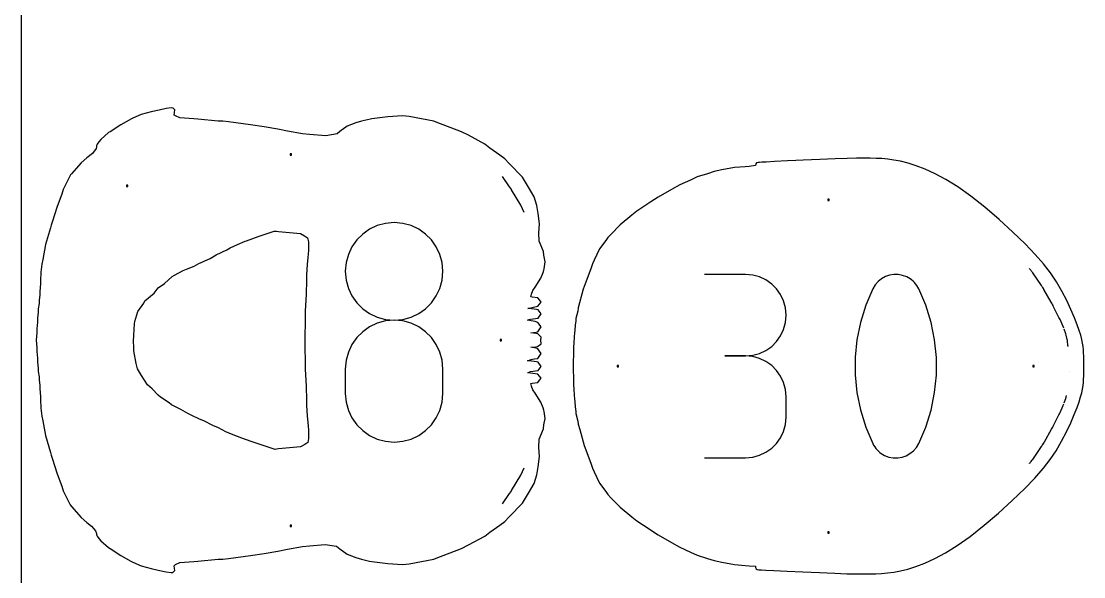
# Model space of a CAD drawing. Extents: x 0 to 90, y 0 to 90.
# Drawn here: x 0 to 46.62, y 41.22 to 65.61 of the extents above; entities that cross this region are included whole.
import ezdxf

# ---------------------------------------------------------------- set-up
doc = ezdxf.new("R2010")
doc.units = 0

msp = doc.modelspace()

# ---------------------------------------------------------------- linework, layer by layer
at = {"layer": 'annotation', "color": 1}
for p, q in [((21.429005, 58.341537), (21.121681, 58.789323)), ((21.49424, 58.244598), (21.429005, 58.341537)), ((21.506644, 58.224065), (21.49424, 58.244598)), ((21.513255, 58.205811), (21.506644, 58.224065)), ((21.924957, 57.535678), (21.513255, 58.205811)), ((22.071665, 57.21054), (21.924957, 57.535678)), ((15.280112, 56.474973), (14.981017, 56.263503)), ((15.613839, 56.633613), (15.280112, 56.474973)), ((15.976108, 56.733293), (15.613839, 56.633613)), ((16.360827, 56.767882), (15.976108, 56.733293)), ((16.745547, 56.733293), (16.360827, 56.767882)), ((16.360827, 56.767882), (16.360827, 56.767882)), ((17.107816, 56.633613), (16.745547, 56.733293)), ((17.441543, 56.474973), (17.107816, 56.633613)), ((17.740638, 56.263503), (17.441543, 56.474973)), ((14.722644, 56.005334), (14.511086, 55.706597)), ((14.981017, 56.263503), (14.722644, 56.005334)), ((17.99901, 56.005334), (17.740638, 56.263503)), ((18.210569, 55.706597), (17.99901, 56.005334)), ((14.511086, 55.706597), (14.352431, 55.373421)), ((18.369223, 55.373421), (18.210569, 55.706597)), ((14.352431, 55.373421), (14.252772, 55.011938)), ((18.468883, 55.011938), (18.369223, 55.373421)), ((14.252772, 55.011938), (14.218199, 54.628279)), ((14.218199, 54.628279), (14.218199, 54.628279)), ((14.218199, 54.628279), (14.252792, 54.242818)), ((18.468863, 54.242818), (18.503456, 54.628279)), ((18.503456, 54.628279), (18.468883, 55.011938)), ((18.503456, 54.628279), (18.503456, 54.628279)), ((44.259145, 54.725967), (44.235718, 54.755981)), ((44.273272, 54.70783), (44.259145, 54.725967)), ((44.299437, 54.674342), (44.273272, 54.70783)), ((44.317905, 54.650665), (44.299437, 54.674342)), ((44.346148, 54.614522), (44.317905, 54.650665)), ((44.363195, 54.592771), (44.346148, 54.614522)), ((44.382194, 54.56486), (44.363195, 54.592771)), ((44.762454, 54.007164), (44.382194, 54.56486)), ((14.252792, 54.242818), (14.352501, 53.879933)), ((18.369154, 53.879933), (18.468863, 54.242818)), ((31.774359, 54.493138), (29.983413, 54.493138)), ((32.096465, 54.464226), (31.774359, 54.493138)), ((32.399556, 54.380907), (32.096465, 54.464226)), ((32.67859, 54.248306), (32.399556, 54.380907)), ((32.928526, 54.071546), (32.67859, 54.248306)), ((37.597075, 54.184538), (37.467326, 54.037001)), ((37.748166, 54.305055), (37.597075, 54.184538)), ((37.916304, 54.397124), (37.748166, 54.305055)), ((38.097192, 54.459317), (37.916304, 54.397124)), ((38.286534, 54.490206), (38.097192, 54.459317)), ((38.480036, 54.488364), (38.286534, 54.490206)), ((38.6734, 54.452361), (38.480036, 54.488364)), ((38.86233, 54.380772), (38.6734, 54.452361)), ((38.934656, 54.342765), (38.86233, 54.380772)), ((38.86233, 54.380772), (38.86233, 54.380772)), ((39.004059, 54.29911), (38.934656, 54.342765)), ((39.070203, 54.250151), (39.004059, 54.29911)), ((39.132751, 54.196234), (39.070203, 54.250151)), ((39.191365, 54.137705), (39.132751, 54.196234)), ((39.245707, 54.074909), (39.191365, 54.137705)), ((14.352501, 53.879933), (14.51122, 53.545703)), ((18.210435, 53.545703), (18.369154, 53.879933)), ((33.144324, 53.855751), (32.928526, 54.071546)), ((33.320942, 53.606047), (33.144324, 53.855751)), ((37.363216, 53.86387), (37.054056, 53.136849)), ((37.467326, 54.037001), (37.363216, 53.86387)), ((37.363216, 53.86387), (37.363216, 53.86387)), ((39.295442, 54.008192), (39.245707, 54.074909)), ((39.340231, 53.937899), (39.295442, 54.008192)), ((39.379737, 53.864376), (39.340231, 53.937899)), ((39.690395, 53.135857), (39.379737, 53.864376)), ((39.379737, 53.864376), (39.379737, 53.864376)), ((44.796652, 53.954507), (44.762454, 54.007164)), ((44.820257, 53.918199), (44.796652, 53.954507)), ((44.847723, 53.875881), (44.820257, 53.918199)), ((44.862945, 53.85254), (44.847723, 53.875881)), ((44.875047, 53.831298), (44.862945, 53.85254)), ((44.876156, 53.829459), (44.875047, 53.831298)), ((45.190798, 53.278524), (44.876156, 53.829459)), ((14.51122, 53.545703), (14.722844, 53.246211)), ((14.722844, 53.246211), (14.981266, 52.987535)), ((17.740389, 52.987535), (17.998811, 53.246211)), ((17.998811, 53.246211), (18.210435, 53.545703)), ((33.453339, 53.327558), (33.320942, 53.606047)), ((33.536474, 53.025407), (33.453339, 53.327558)), ((45.218169, 53.229207), (45.190798, 53.278524)), ((45.238399, 53.192897), (45.218169, 53.229207)), ((45.252952, 53.166682), (45.238399, 53.192897)), ((45.275771, 53.125732), (45.252952, 53.166682)), ((14.981266, 52.987535), (15.280381, 52.775758)), ((15.280381, 52.775758), (15.614083, 52.61696)), ((17.107572, 52.61696), (17.441274, 52.775758)), ((17.441274, 52.775758), (17.740389, 52.987535)), ((33.565305, 52.70472), (33.536474, 53.025407)), ((33.536474, 52.382527), (33.565305, 52.70472)), ((33.565305, 52.70472), (33.565305, 52.70472)), ((37.054056, 53.136849), (36.822187, 52.388744)), ((39.923388, 52.386627), (39.690395, 53.135857)), ((45.276644, 53.123914), (45.275771, 53.125732)), ((45.300491, 53.075938), (45.276644, 53.123914)), ((45.533363, 52.607345), (45.300491, 53.075938)), ((15.613839, 52.348297), (15.280112, 52.189515)), ((15.976108, 52.448029), (15.613839, 52.348297)), ((15.614083, 52.61696), (15.976267, 52.517223)), ((16.360827, 52.482625), (15.976108, 52.448029)), ((15.976267, 52.517223), (16.360827, 52.482625)), ((16.360827, 52.482625), (16.745387, 52.517223)), ((16.745547, 52.448049), (16.360827, 52.482625)), ((16.360827, 52.482625), (16.360827, 52.482625)), ((16.360827, 52.482625), (16.360827, 52.482625)), ((16.745387, 52.517223), (17.107572, 52.61696)), ((17.107816, 52.348366), (16.745547, 52.448049)), ((17.441543, 52.189649), (17.107816, 52.348366)), ((33.453339, 52.079204), (33.536474, 52.382527)), ((36.822187, 52.388744), (36.667607, 51.62552)), ((40.078717, 51.622654), (39.923388, 52.386627)), ((45.557947, 52.557926), (45.533363, 52.607345)), ((45.561205, 52.551348), (45.557947, 52.557926)), ((45.581244, 52.511114), (45.561205, 52.551348)), ((45.716135, 52.201609), (45.581244, 52.511114)), ((14.981017, 51.977768), (14.722644, 51.719144)), ((15.280112, 52.189515), (14.981017, 51.977768)), ((17.740638, 51.977967), (17.441543, 52.189649)), ((17.99901, 51.719393), (17.740638, 51.977967)), ((33.144324, 51.549499), (33.320942, 51.799834)), ((33.320942, 51.799834), (33.453339, 52.079204)), ((45.71915, 52.194692), (45.716135, 52.201609)), ((45.720635, 52.19136), (45.71915, 52.194692)), ((45.729006, 52.172947), (45.720635, 52.19136)), ((45.748986, 52.129242), (45.729006, 52.172947)), ((45.830253, 51.890379), (45.76521, 52.088049)), ((45.832147, 51.884593), (45.830253, 51.890379)), ((45.834307, 51.878594), (45.832147, 51.884593)), ((45.85146, 51.831527), (45.834307, 51.878594)), ((45.895255, 51.636847), (45.85146, 51.831527)), ((14.511086, 51.419726), (14.352431, 51.085602)), ((14.722644, 51.719144), (14.511086, 51.419726)), ((18.210569, 51.419995), (17.99901, 51.719393)), ((18.369223, 51.085846), (18.210569, 51.419995)), ((32.67859, 51.156264), (32.928526, 51.333281)), ((32.928526, 51.333281), (33.144324, 51.549499)), ((36.667607, 51.62552), (36.590318, 50.853142)), ((40.156382, 50.849901), (40.078717, 51.622654)), ((45.896505, 51.631353), (45.895255, 51.636847)), ((45.898611, 51.621701), (45.896505, 51.631353)), ((45.901047, 51.610519), (45.898611, 51.621701)), ((45.90356, 51.59913), (45.901047, 51.610519)), ((45.905521, 51.590195), (45.90356, 51.59913)), ((45.929834, 51.364478), (45.905521, 51.590195)), ((45.930487, 51.35824), (45.929834, 51.364478)), ((45.931396, 51.345726), (45.930487, 51.35824)), ((45.932428, 51.331995), (45.931396, 51.345726)), ((14.352431, 51.085602), (14.252772, 50.722857)), ((18.468883, 50.723016), (18.369223, 51.085846)), ((31.774359, 50.911245), (30.877621, 50.911245)), ((30.877621, 50.911245), (31.774359, 50.911245)), ((31.774359, 50.911245), (32.096465, 50.940164)), ((32.096465, 50.882333), (31.774359, 50.911245)), ((31.774359, 50.911245), (31.774359, 50.911245)), ((32.096465, 50.940164), (32.399556, 51.023531)), ((32.399556, 50.799014), (32.096465, 50.882333)), ((32.399556, 51.023531), (32.67859, 51.156264)), ((36.590318, 50.853142), (36.590318, 50.077575)), ((40.156382, 50.074334), (40.156382, 50.849901)), ((14.252772, 50.722857), (14.218199, 50.337577)), ((18.503456, 50.337577), (18.468883, 50.723016)), ((32.67859, 50.666413), (32.399556, 50.799014)), ((32.928526, 50.489653), (32.67859, 50.666413)), ((33.144324, 50.273858), (32.928526, 50.489653)), ((14.218199, 50.337577), (14.218199, 49.270195)), ((18.503456, 49.270195), (18.503456, 50.337577)), ((18.503456, 50.337577), (18.503456, 50.337577)), ((33.320942, 50.024154), (33.144324, 50.273858)), ((33.453339, 49.745665), (33.320942, 50.024154)), ((36.590318, 50.077575), (36.667607, 49.304784)), ((40.078717, 49.301918), (40.156382, 50.074334)), ((33.536474, 49.443514), (33.453339, 49.745665)), ((33.565305, 49.122827), (33.536474, 49.443514)), ((14.218199, 49.270195), (14.218199, 49.270195)), ((14.218199, 49.270195), (14.252792, 48.884942)), ((18.468863, 48.884942), (18.503456, 49.270195)), ((33.565305, 48.22609), (33.565305, 49.122827)), ((33.565305, 49.122827), (33.565305, 49.122827)), ((36.667607, 49.304784), (36.822187, 48.540736)), ((39.923388, 48.538619), (40.078717, 49.301918)), ((45.764958, 48.851223), (45.83, 49.048853)), ((45.83, 49.048853), (45.831399, 49.052983)), ((45.831399, 49.052983), (45.83225, 49.055627)), ((45.83225, 49.055627), (45.835569, 49.064773)), ((45.835569, 49.064773), (45.851532, 49.108553)), ((45.851532, 49.108553), (45.867252, 49.1785)), ((14.252792, 48.884942), (14.352501, 48.522613)), ((14.352501, 48.522613), (14.51122, 48.189189)), ((18.210435, 48.189189), (18.369154, 48.522613)), ((18.369154, 48.522613), (18.468863, 48.884942)), ((36.822187, 48.540736), (37.054056, 47.791394)), ((39.690395, 47.790401), (39.923388, 48.538619)), ((45.581301, 48.428925), (45.71657, 48.739394)), ((45.71657, 48.739394), (45.720549, 48.748496)), ((45.720549, 48.748496), (45.723492, 48.754891)), ((45.723492, 48.754891), (45.733902, 48.777662)), ((45.733902, 48.777662), (45.748836, 48.81029)), ((14.51122, 48.189189), (14.722844, 47.89065)), ((17.998811, 47.89065), (18.210435, 48.189189)), ((33.536474, 47.905269), (33.565305, 48.22609)), ((45.295031, 47.852928), (45.528669, 48.323103)), ((45.528669, 48.323103), (45.552852, 48.371748)), ((45.552852, 48.371748), (45.568724, 48.403639)), ((45.568724, 48.403639), (45.581301, 48.428925)), ((14.722844, 47.89065), (14.981266, 47.632979)), ((14.981266, 47.632979), (15.280381, 47.422157)), ((17.441274, 47.422157), (17.740389, 47.632979)), ((17.740389, 47.632979), (17.998811, 47.89065)), ((33.320942, 47.324538), (33.453339, 47.603048)), ((33.453339, 47.603048), (33.536474, 47.905269)), ((37.054056, 47.791394), (37.363216, 47.062725)), ((39.379737, 47.06323), (39.690395, 47.790401)), ((44.894759, 47.144098), (45.210875, 47.69755)), ((45.210875, 47.69755), (45.239618, 47.74928)), ((45.239618, 47.74928), (45.261857, 47.789239)), ((45.261857, 47.789239), (45.27593, 47.814512)), ((45.27593, 47.814512), (45.286205, 47.83521)), ((45.286205, 47.83521), (45.295031, 47.852928)), ((15.280381, 47.422157), (15.614083, 47.264164)), ((15.614083, 47.264164), (15.976267, 47.164982)), ((15.976267, 47.164982), (16.360827, 47.130593)), ((16.360827, 47.130593), (16.745387, 47.164982)), ((16.360827, 47.130593), (16.360827, 47.130593)), ((16.745387, 47.164982), (17.107572, 47.264164)), ((17.107572, 47.264164), (17.441274, 47.422157)), ((33.144324, 47.07485), (33.320942, 47.324538)), ((44.848704, 47.065517), (44.862962, 47.087376)), ((44.862962, 47.087376), (44.874236, 47.107165)), ((44.874236, 47.107165), (44.876123, 47.110484)), ((44.876123, 47.110484), (44.894759, 47.144098)), ((32.399556, 46.549844), (32.67859, 46.682392)), ((32.67859, 46.682392), (32.928526, 46.859098)), ((32.928526, 46.859098), (33.144324, 47.07485)), ((37.363216, 47.062725), (37.363216, 47.062725)), ((37.363216, 47.062725), (37.402579, 46.989348)), ((37.402579, 46.989348), (37.447037, 46.919405)), ((37.447037, 46.919405), (37.496403, 46.853109)), ((37.496403, 46.853109), (37.550489, 46.790672)), ((37.550489, 46.790672), (37.609109, 46.732306)), ((37.609109, 46.732306), (37.672075, 46.678224)), ((37.672075, 46.678224), (37.739199, 46.628637)), ((37.739199, 46.628637), (37.810295, 46.583759)), ((38.826882, 46.531836), (38.994843, 46.623862)), ((38.994843, 46.623862), (39.14587, 46.74405)), ((39.14587, 46.74405), (39.275617, 46.890979)), ((39.275617, 46.890979), (39.379737, 47.06323)), ((39.379737, 47.06323), (39.379737, 47.06323)), ((44.381253, 46.373703), (44.762477, 46.932829)), ((44.762477, 46.932829), (44.778495, 46.957487)), ((44.778495, 46.957487), (44.800245, 46.990909)), ((44.800245, 46.990909), (44.82057, 47.02218)), ((44.82057, 47.02218), (44.848704, 47.065517)), ((29.983413, 46.437672), (31.774359, 46.437672)), ((31.774359, 46.437672), (32.096465, 46.466567)), ((31.774359, 46.437672), (31.774359, 46.437672)), ((32.096465, 46.466567), (32.399556, 46.549844)), ((37.810295, 46.583759), (37.885175, 46.5438)), ((37.885175, 46.5438), (37.885175, 46.5438)), ((37.885175, 46.5438), (38.072617, 46.473729)), ((38.072617, 46.473729), (38.264855, 46.438917)), ((38.264855, 46.438917), (38.457542, 46.437944)), ((38.457542, 46.437944), (38.646333, 46.46939)), ((38.646333, 46.46939), (38.826882, 46.531836)), ((44.235658, 46.183869), (44.247397, 46.198927)), ((44.247397, 46.198927), (44.265846, 46.222563)), ((44.265846, 46.222563), (44.290844, 46.254574)), ((44.290844, 46.254574), (44.315097, 46.285612)), ((44.315097, 46.285612), (44.342153, 46.32027)), ((44.342153, 46.32027), (44.361236, 46.344691)), ((44.361236, 46.344691), (44.363308, 46.347287)), ((44.363308, 46.347287), (44.381253, 46.373703)), ((21.924991, 45.677054), (22.071687, 46.002207)), ((21.51332, 45.006954), (21.924991, 45.677054)), ((21.121749, 44.423417), (21.428985, 44.871081)), ((21.428985, 44.871081), (21.494291, 44.96809)), ((21.494291, 44.96809), (21.506716, 44.988688)), ((21.506716, 44.988688), (21.51332, 45.006954))]:
    msp.add_line(p, q, dxfattribs=at)
at = {"layer": 'boundary', "color": 5}
for p, q in [((5.703409, 61.628811), (5.266942, 61.508853)), ((6.048404, 61.708983), (5.703409, 61.628811)), ((6.353783, 61.77701), (6.048404, 61.708983)), ((6.57678, 61.80011), (6.353783, 61.77701)), ((6.659239, 61.790784), (6.57678, 61.80011)), ((6.731792, 61.721146), (6.659239, 61.790784)), ((6.703005, 61.478225), (6.71774, 61.599877)), ((6.71774, 61.599877), (6.731792, 61.721146)), ((4.839106, 61.326674), (4.364662, 61.064742)), ((4.892654, 61.351538), (4.839106, 61.326674)), ((5.266942, 61.508853), (4.892654, 61.351538)), ((6.774114, 61.44993), (6.703005, 61.478225)), ((6.957663, 61.374604), (6.774114, 61.44993)), ((7.576967, 61.317648), (6.957663, 61.374604)), ((7.743897, 61.30671), (7.576967, 61.317648)), ((8.645001, 61.228486), (7.743897, 61.30671)), ((8.839392, 61.217366), (8.645001, 61.228486)), ((9.092011, 61.190559), (8.839392, 61.217366)), ((10.064485, 61.059817), (9.092011, 61.190559)), ((14.679636, 61.152095), (14.305362, 60.99645)), ((14.924243, 61.216946), (14.679636, 61.152095)), ((15.321994, 61.315722), (14.924243, 61.216946)), ((15.383861, 61.328735), (15.321994, 61.315722)), ((16.092018, 61.413143), (15.383861, 61.328735)), ((16.73232, 61.450252), (16.092018, 61.413143)), ((17.023549, 61.422516), (16.73232, 61.450252)), ((18.109809, 61.214845), (17.023549, 61.422516)), ((18.211832, 61.179746), (18.109809, 61.214845)), ((19.320891, 60.75519), (18.211832, 61.179746)), ((3.834013, 60.716797), (3.487475, 60.4128)), ((3.895036, 60.758877), (3.834013, 60.716797)), ((4.364662, 61.064742), (3.895036, 60.758877)), ((10.662512, 60.971444), (10.064485, 61.059817)), ((11.255964, 60.869822), (10.662512, 60.971444)), ((11.688932, 60.787549), (11.255964, 60.869822)), ((12.339465, 60.671455), (11.688932, 60.787549)), ((12.643512, 60.635377), (12.339465, 60.671455)), ((13.367836, 60.580426), (12.643512, 60.635377)), ((13.858054, 60.670329), (13.367836, 60.580426)), ((13.982812, 60.764374), (13.858054, 60.670329)), ((14.043367, 60.810848), (13.982812, 60.764374)), ((14.246759, 60.956669), (14.043367, 60.810848)), ((14.305362, 60.99645), (14.246759, 60.956669)), ((19.62158, 60.59965), (19.320891, 60.75519)), ((3.299719, 60.152727), (3.294666, 60.093513)), ((3.332977, 60.212418), (3.299719, 60.152727)), ((3.411462, 60.312044), (3.332977, 60.212418)), ((3.487475, 60.4128), (3.411462, 60.312044)), ((20.337817, 60.205758), (19.62158, 60.59965)), ((20.560632, 60.042599), (20.337817, 60.205758)), ((3.124339, 59.807791), (2.877087, 59.614184)), ((3.288067, 60.015655), (3.124339, 59.807791)), ((3.294666, 60.093513), (3.288067, 60.015655)), ((21.002507, 59.722749), (20.560632, 60.042599)), ((21.213524, 59.563295), (21.002507, 59.722749)), ((2.633688, 59.398256), (2.198198, 58.910433)), ((2.877087, 59.614184), (2.633688, 59.398256)), ((21.402193, 59.361146), (21.213524, 59.563295)), ((21.991582, 58.756441), (21.402193, 59.361146)), ((31.757239, 59.220816), (31.292632, 59.180884)), ((31.935839, 59.235939), (31.757239, 59.220816)), ((32.22161, 59.27346), (31.935839, 59.235939)), ((32.230758, 59.353739), (32.22161, 59.27346)), ((32.266454, 59.39629), (32.230758, 59.353739)), ((32.334561, 59.409668), (32.266454, 59.39629)), ((32.399475, 59.412776), (32.334561, 59.409668)), ((32.489352, 59.417191), (32.399475, 59.412776)), ((32.685382, 59.42688), (32.489352, 59.417191)), ((33.048838, 59.444868), (32.685382, 59.42688)), ((33.617531, 59.473092), (33.048838, 59.444868)), ((33.980816, 59.487615), (33.617531, 59.473092)), ((34.314113, 59.506824), (33.980816, 59.487615)), ((35.04651, 59.540671), (34.314113, 59.506824)), ((35.720466, 59.56912), (35.04651, 59.540671)), ((36.244391, 59.586784), (35.720466, 59.56912)), ((36.653664, 59.595584), (36.244391, 59.586784)), ((36.976129, 59.59746), (36.653664, 59.595584)), ((37.250702, 59.59432), (36.976129, 59.59746)), ((37.50974, 59.588083), (37.250702, 59.59432)), ((37.76265, 59.575099), (37.50974, 59.588083)), ((38.019792, 59.551712), (37.76265, 59.575099)), ((38.291285, 59.514253), (38.019792, 59.551712)), ((38.587255, 59.45907), (38.291285, 59.514253)), ((38.911667, 59.378851), (38.587255, 59.45907)), ((39.268484, 59.266288), (38.911667, 59.378851)), ((39.661676, 59.114076), (39.268484, 59.266288)), ((2.156224, 58.866518), (1.84086, 58.227714)), ((2.198198, 58.910433), (2.156224, 58.866518)), ((22.253979, 58.320029), (21.991582, 58.756441)), ((29.66184, 58.776444), (29.35986, 58.636982)), ((30.116319, 58.916192), (29.66184, 58.776444)), ((30.405298, 59.009206), (30.116319, 58.916192)), ((30.740482, 59.078481), (30.405298, 59.009206)), ((31.292632, 59.180884), (30.740482, 59.078481)), ((40.095205, 58.914907), (39.661676, 59.114076)), ((40.571259, 58.65851), (40.095205, 58.914907)), ((22.502687, 57.894123), (22.253979, 58.320029)), ((28.898589, 58.421736), (28.535971, 58.219776)), ((29.35986, 58.636982), (28.898589, 58.421736)), ((41.092025, 58.334622), (40.571259, 58.65851)), ((41.659693, 57.932975), (41.092025, 58.334622)), ((1.777635, 58.023205), (1.572527, 57.478405)), ((1.84086, 58.227714), (1.777635, 58.023205)), ((22.630237, 57.514742), (22.502687, 57.894123)), ((27.952345, 57.883748), (27.628007, 57.674906)), ((28.535971, 58.219776), (27.952345, 57.883748)), ((42.276446, 57.443301), (41.659693, 57.932975)), ((1.572527, 57.478405), (1.35136, 56.783314)), ((22.68625, 57.168666), (22.630237, 57.514742)), ((27.628007, 57.674906), (27.015552, 57.264563)), ((42.905244, 56.903999), (42.276446, 57.443301)), ((22.736578, 56.711881), (22.68625, 57.168666)), ((26.796719, 57.091805), (26.280071, 56.668147)), ((27.015552, 57.264563), (26.796719, 57.091805)), ((43.509045, 56.353457), (42.905244, 56.903999)), ((1.276573, 56.540195), (1.064211, 55.799589)), ((1.309198, 56.652786), (1.276573, 56.540195)), ((1.35136, 56.783314), (1.309198, 56.652786)), ((22.708478, 56.319386), (22.736578, 56.711881)), ((26.280071, 56.668147), (25.87205, 56.25177)), ((22.730626, 55.958658), (22.708478, 56.319386)), ((22.910952, 55.496019), (22.730626, 55.958658)), ((25.644646, 55.978383), (25.369545, 55.610682)), ((25.735315, 56.111225), (25.644646, 55.978383)), ((25.87205, 56.25177), (25.735315, 56.111225)), ((44.050804, 55.83007), (43.509045, 56.353457)), ((1.064211, 55.799589), (0.94424, 55.145715)), ((22.930055, 55.330744), (22.910952, 55.496019)), ((25.369545, 55.610682), (25.140382, 55.119563)), ((44.493491, 55.372238), (44.050804, 55.83007)), ((0.94424, 55.145715), (0.897489, 54.947783)), ((22.991667, 55.044709), (22.930055, 55.330744)), ((22.94117, 54.734094), (22.991667, 55.044709)), ((25.140382, 55.119563), (25.069263, 54.96019)), ((44.856392, 54.958139), (44.493491, 55.372238)), ((0.862674, 54.597256), (0.844255, 54.209981)), ((0.897489, 54.947783), (0.862674, 54.597256)), ((22.805107, 54.329265), (22.90023, 54.582959)), ((22.90023, 54.582959), (22.932444, 54.68074)), ((22.932444, 54.68074), (22.94117, 54.734094)), ((24.994231, 54.736784), (24.693399, 53.961318)), ((25.069263, 54.96019), (24.994231, 54.736784)), ((45.158827, 54.565972), (44.856392, 54.958139)), ((45.420085, 54.173916), (45.158827, 54.565972)), ((0.841554, 54.094985), (0.812664, 53.722028)), ((0.844255, 54.209981), (0.841554, 54.094985)), ((22.5537, 53.939818), (22.805107, 54.329265)), ((45.659482, 53.760173), (45.420085, 54.173916)), ((0.812664, 53.722028), (0.81122, 53.592499)), ((22.358171, 53.503763), (22.391447, 53.621043)), ((22.391447, 53.621043), (22.448316, 53.793525)), ((22.448316, 53.793525), (22.5537, 53.939818)), ((24.658976, 53.838879), (24.443568, 53.021991)), ((24.693399, 53.961318), (24.658976, 53.838879)), ((45.873682, 53.344637), (45.659482, 53.760173)), ((0.779527, 53.219579), (0.74706, 52.97764)), ((0.780229, 53.349845), (0.779527, 53.219579)), ((0.81122, 53.592499), (0.780229, 53.349845)), ((22.423294, 53.494432), (22.358171, 53.503763)), ((22.670619, 53.459387), (22.423294, 53.494432)), ((22.743325, 53.370078), (22.670619, 53.459387)), ((22.670691, 53.095977), (22.743363, 53.185338)), ((22.817838, 53.277737), (22.743325, 53.370078)), ((22.743363, 53.185338), (22.817838, 53.277737)), ((46.059377, 52.947217), (45.873682, 53.344637)), ((0.748649, 52.83416), (0.712834, 52.574392)), ((0.74706, 52.97764), (0.748649, 52.83416)), ((22.2276, 52.999522), (22.670691, 53.095977)), ((22.280802, 52.998642), (22.2276, 52.999522)), ((22.603731, 52.950507), (22.280802, 52.998642)), ((22.674712, 52.938127), (22.603731, 52.950507)), ((22.806215, 52.756473), (22.674712, 52.938127)), ((22.674824, 52.574719), (22.806215, 52.756473)), ((24.41489, 52.884781), (24.336726, 52.560931)), ((24.443568, 53.021991), (24.41489, 52.884781)), ((46.213238, 52.587813), (46.059377, 52.947217)), ((0.71947, 52.403039), (0.677176, 52.109061)), ((0.712834, 52.574392), (0.71947, 52.403039)), ((22.214124, 52.478215), (22.280515, 52.51413)), ((22.460412, 52.438107), (22.214124, 52.478215)), ((22.280515, 52.51413), (22.35152, 52.526527)), ((22.35152, 52.526527), (22.674824, 52.574719)), ((22.546017, 52.423825), (22.460412, 52.438107)), ((22.672325, 52.387754), (22.546017, 52.423825)), ((22.808088, 52.189576), (22.672325, 52.387754)), ((24.308675, 52.267998), (24.288392, 52.044748)), ((24.327993, 52.461883), (24.308675, 52.267998)), ((24.336726, 52.560931), (24.327993, 52.461883)), ((46.331945, 52.286328), (46.213238, 52.587813)), ((46.421169, 52.033512), (46.331945, 52.286328)), ((0.683489, 51.930821), (0.65875, 51.606369)), ((0.677176, 52.109061), (0.683489, 51.930821)), ((22.357958, 51.920872), (22.58673, 51.960807)), ((22.574644, 51.898296), (22.357958, 51.920872)), ((22.671776, 51.879112), (22.574644, 51.898296)), ((22.58673, 51.960807), (22.660019, 51.97361)), ((22.660019, 51.97361), (22.808088, 52.189576)), ((22.806131, 51.731243), (22.671776, 51.879112)), ((24.268401, 51.765257), (24.247137, 51.475625)), ((24.278276, 51.915819), (24.268401, 51.765257)), ((24.288392, 52.044748), (24.278276, 51.915819)), ((46.486584, 51.820116), (46.421169, 52.033512)), ((46.533847, 51.636887), (46.486584, 51.820116)), ((0.65875, 51.606369), (0.68349, 51.28192)), ((22.357961, 51.291797), (22.574624, 51.314391)), ((22.586568, 51.251913), (22.357961, 51.291797)), ((22.574624, 51.314391), (22.658274, 51.323092)), ((22.658274, 51.323092), (22.806214, 51.444571)), ((22.802436, 51.606438), (22.806131, 51.731243)), ((22.806214, 51.444571), (22.802436, 51.606438)), ((24.238676, 51.307652), (24.227222, 50.98513)), ((24.247137, 51.475625), (24.238676, 51.307652)), ((46.569483, 51.469383), (46.533847, 51.636887)), ((46.593358, 51.322049), (46.569483, 51.469383)), ((46.608578, 51.182794), (46.593358, 51.322049)), ((0.68349, 51.28192), (0.677187, 51.103686)), ((0.677187, 51.103686), (0.719475, 50.809683)), ((22.672324, 51.221407), (22.586568, 51.251913)), ((22.660032, 50.807273), (22.808088, 51.023229)), ((22.808088, 51.023229), (22.672324, 51.221407)), ((24.227222, 50.98513), (24.223864, 50.633564)), ((46.617025, 51.045353), (46.608578, 51.182794)), ((46.620571, 50.903809), (46.617025, 51.045353)), ((46.620943, 50.759165), (46.620571, 50.903809)), ((0.719475, 50.809683), (0.71284, 50.638353)), ((0.71284, 50.638353), (0.748652, 50.37855)), ((0.748652, 50.37855), (0.747063, 50.235123)), ((22.213609, 50.699566), (22.377156, 50.761596)), ((22.280425, 50.69854), (22.213609, 50.699566)), ((22.603729, 50.650393), (22.280425, 50.69854)), ((22.377156, 50.761596), (22.429923, 50.769472)), ((22.429923, 50.769472), (22.515225, 50.783545)), ((22.515225, 50.783545), (22.660032, 50.807273)), ((22.674712, 50.638013), (22.603729, 50.650393)), ((22.806215, 50.456359), (22.674712, 50.638013)), ((22.674824, 50.274605), (22.806215, 50.456359)), ((24.223864, 50.633564), (24.220277, 50.469992)), ((24.220277, 50.469992), (24.223869, 50.306369)), ((46.618958, 50.470085), (46.619857, 50.61245)), ((46.619907, 50.322413), (46.618958, 50.470085)), ((46.619857, 50.61245), (46.620943, 50.759165)), ((0.747063, 50.235123), (0.779533, 49.993149)), ((0.779533, 49.993149), (0.780233, 49.862921)), ((22.231998, 50.177731), (22.351482, 50.22641)), ((22.670605, 50.116737), (22.231998, 50.177731)), ((22.351482, 50.22641), (22.674824, 50.274605)), ((22.74332, 50.027421), (22.670605, 50.116737)), ((22.817838, 49.935078), (22.74332, 50.027421)), ((22.743357, 49.842676), (22.817838, 49.935078)), ((24.223869, 50.306369), (24.227227, 49.954846)), ((24.227227, 49.954846), (24.238672, 49.63244)), ((46.608327, 49.752577), (46.616945, 49.889803)), ((46.616945, 49.889803), (46.62061, 50.031212)), ((46.621025, 50.175765), (46.619907, 50.322413)), ((46.62061, 50.031212), (46.621025, 50.175765)), ((0.780233, 49.862921), (0.811228, 49.62023)), ((0.811228, 49.62023), (0.812669, 49.490724)), ((0.812669, 49.490724), (0.841561, 49.117671)), ((22.358163, 49.708905), (22.423315, 49.718246)), ((22.391389, 49.591782), (22.358163, 49.708905)), ((22.448291, 49.419187), (22.391389, 49.591782)), ((22.423315, 49.718246), (22.670682, 49.753312)), ((22.553756, 49.272781), (22.448291, 49.419187)), ((22.670682, 49.753312), (22.743357, 49.842676)), ((24.238672, 49.63244), (24.247129, 49.464384)), ((24.247129, 49.464384), (24.268393, 49.174739)), ((46.532201, 49.296529), (46.56744, 49.459691)), ((46.56744, 49.459691), (46.592865, 49.613256)), ((46.592865, 49.613256), (46.608327, 49.752577)), ((0.841561, 49.117671), (0.844262, 49.002743)), ((0.844262, 49.002743), (0.862673, 48.6157)), ((22.805075, 48.883469), (22.553756, 49.272781)), ((24.268393, 49.174739), (24.27826, 49.024191)), ((24.27826, 49.024191), (24.28839, 48.895236)), ((46.417988, 48.897259), (46.484277, 49.112143)), ((46.484277, 49.112143), (46.532201, 49.296529)), ((0.862673, 48.6157), (0.897512, 48.264929)), ((22.900177, 48.62987), (22.805075, 48.883469)), ((22.93242, 48.532015), (22.900177, 48.62987)), ((22.941155, 48.478628), (22.93242, 48.532015)), ((24.28839, 48.895236), (24.308674, 48.672023)), ((24.308674, 48.672023), (24.327977, 48.478189)), ((46.207658, 48.33907), (46.327669, 48.642647)), ((46.327669, 48.642647), (46.417988, 48.897259)), ((0.897512, 48.264929), (0.944298, 48.066803)), ((0.944298, 48.066803), (1.064207, 47.413111)), ((22.930065, 47.881992), (22.991669, 48.168054)), ((22.991669, 48.168054), (22.941155, 48.478628)), ((24.327977, 48.478189), (24.336713, 48.379096)), ((24.336713, 48.379096), (24.414856, 48.055299)), ((24.414856, 48.055299), (24.443555, 47.91798)), ((46.052608, 47.978255), (46.207658, 48.33907)), ((22.730626, 47.254026), (22.910967, 47.716703)), ((22.910967, 47.716703), (22.930065, 47.881992)), ((24.443555, 47.91798), (24.510194, 47.681581)), ((24.510194, 47.681581), (24.693387, 46.978605)), ((45.650737, 47.164725), (45.865863, 47.580182)), ((45.865863, 47.580182), (46.052608, 47.978255)), ((1.064207, 47.413111), (1.276663, 46.672133)), ((22.708484, 46.893323), (22.730626, 47.254026)), ((45.410565, 46.751816), (45.650737, 47.164725)), ((1.276663, 46.672133), (1.309183, 46.5599)), ((22.736596, 46.500805), (22.708484, 46.893323)), ((24.693387, 46.978605), (24.994267, 46.203)), ((45.147798, 46.359741), (45.410565, 46.751816)), ((1.309183, 46.5599), (1.351202, 46.429805)), ((1.351202, 46.429805), (1.572513, 45.734298)), ((22.686268, 46.044058), (22.736596, 46.500805)), ((24.994267, 46.203), (25.069249, 45.97974)), ((44.856426, 45.981815), (45.147798, 46.359741)), ((1.572513, 45.734298), (1.777562, 45.189706)), ((22.502711, 45.31859), (22.630251, 45.697947)), ((22.630251, 45.697947), (22.686268, 46.044058)), ((25.069249, 45.97974), (25.140323, 45.820464)), ((25.140323, 45.820464), (25.369521, 45.329261)), ((44.477379, 45.551081), (44.843174, 45.966776)), ((44.843174, 45.966776), (44.856426, 45.981815)), ((22.254076, 44.892822), (22.502711, 45.31859)), ((25.369521, 45.329261), (25.644578, 44.961613)), ((44.031108, 45.090848), (44.477379, 45.551081)), ((1.777562, 45.189706), (1.840842, 44.985017)), ((1.840842, 44.985017), (2.139344, 44.373883)), ((21.991576, 44.456224), (22.254076, 44.892822)), ((25.644578, 44.961613), (25.735283, 44.828725)), ((25.735283, 44.828725), (25.872136, 44.688058)), ((43.4871, 44.566466), (44.031108, 45.090848)), ((2.139344, 44.373883), (2.198548, 44.301893)), ((2.198548, 44.301893), (2.633638, 43.814461)), ((21.401912, 43.851236), (21.991576, 44.456224)), ((25.872136, 44.688058), (26.280047, 44.27179)), ((42.882355, 44.016288), (43.4871, 44.566466)), ((21.213488, 43.649346), (21.401912, 43.851236)), ((26.280047, 44.27179), (26.79653, 43.848257)), ((26.79653, 43.848257), (27.015529, 43.675365)), ((42.254044, 43.478826), (42.882355, 44.016288)), ((2.633638, 43.814461), (2.87671, 43.598797)), ((2.87671, 43.598797), (3.086657, 43.437555)), ((3.086657, 43.437555), (3.265006, 43.237811)), ((20.56068, 43.170092), (21.002686, 43.49005)), ((21.002686, 43.49005), (21.213488, 43.649346)), ((27.015529, 43.675365), (27.310324, 43.485362)), ((27.310324, 43.485362), (27.952322, 43.056182)), ((41.63908, 42.992356), (42.254044, 43.478826)), ((3.265006, 43.237811), (3.294601, 43.119502)), ((3.294601, 43.119502), (3.29962, 43.060149)), ((3.29962, 43.060149), (3.332876, 43.00044)), ((3.332876, 43.00044), (3.411374, 42.900743)), ((3.411374, 42.900743), (3.487425, 42.799921)), ((19.621625, 42.613031), (20.337867, 43.006929)), ((20.337867, 43.006929), (20.56068, 43.170092)), ((27.952322, 43.056182), (28.535756, 42.720261)), ((41.073126, 42.593538), (41.63908, 42.992356)), ((3.487425, 42.799921), (3.833975, 42.49589)), ((3.833975, 42.49589), (3.894948, 42.453842)), ((3.894948, 42.453842), (4.364629, 42.147938)), ((11.688664, 42.425059), (12.339511, 42.541213)), ((12.339511, 42.541213), (12.643264, 42.577255)), ((12.643264, 42.577255), (13.331725, 42.636588)), ((13.331725, 42.636588), (13.836341, 42.56564)), ((13.836341, 42.56564), (13.982681, 42.448384)), ((13.982681, 42.448384), (14.043171, 42.401968)), ((18.211898, 42.032941), (19.320931, 42.457489)), ((19.320931, 42.457489), (19.621625, 42.613031)), ((28.535756, 42.720261), (28.898552, 42.518198)), ((28.898552, 42.518198), (29.35967, 42.303019)), ((40.553994, 42.272106), (41.073126, 42.593538)), ((4.364629, 42.147938), (4.80799, 41.903949)), ((7.743899, 41.905952), (8.644806, 41.984169)), ((8.644806, 41.984169), (8.839378, 41.9953)), ((8.839378, 41.9953), (9.09224, 42.022134)), ((9.09224, 42.022134), (10.0645, 42.152854)), ((10.0645, 42.152854), (10.662887, 42.241278)), ((10.662887, 42.241278), (11.255981, 42.342837)), ((11.255981, 42.342837), (11.688664, 42.425059)), ((14.043171, 42.401968), (14.246468, 42.256194)), ((14.246468, 42.256194), (14.305303, 42.216249)), ((14.305303, 42.216249), (14.679497, 42.060616)), ((14.679497, 42.060616), (14.924136, 41.995748)), ((14.924136, 41.995748), (15.274097, 41.906728)), ((17.023453, 41.790132), (18.109838, 41.997828)), ((18.109838, 41.997828), (18.211898, 42.032941)), ((29.35967, 42.303019), (29.661794, 42.163488)), ((29.661794, 42.163488), (30.11611, 42.023786)), ((30.11611, 42.023786), (30.405256, 41.930718)), ((39.647444, 41.820327), (40.079496, 42.017791)), ((40.079496, 42.017791), (40.553994, 42.272106)), ((4.80799, 41.903949), (4.892585, 41.861156)), ((4.892585, 41.861156), (5.266899, 41.703829)), ((5.266899, 41.703829), (5.703301, 41.583872)), ((5.703301, 41.583872), (6.008728, 41.512638)), ((6.008728, 41.512638), (6.353766, 41.435652)), ((6.711537, 41.704389), (6.774207, 41.762894)), ((6.725208, 41.584385), (6.711537, 41.704389)), ((6.731897, 41.491756), (6.725208, 41.584385)), ((6.774207, 41.762894), (6.957711, 41.83807)), ((6.957711, 41.83807), (7.576869, 41.895008)), ((7.576869, 41.895008), (7.743899, 41.905952)), ((15.274097, 41.906728), (15.383853, 41.88393)), ((15.383853, 41.88393), (16.091917, 41.799531)), ((16.091917, 41.799531), (16.732408, 41.762411)), ((16.732408, 41.762411), (17.023453, 41.790132)), ((30.405256, 41.930718), (30.740621, 41.861406)), ((30.740621, 41.861406), (31.2926, 41.759032)), ((31.2926, 41.759032), (31.757372, 41.719173)), ((31.757372, 41.719173), (31.942106, 41.703517)), ((31.942106, 41.703517), (32.219926, 41.680394)), ((32.219926, 41.680394), (32.223647, 41.625857)), ((32.223647, 41.625857), (32.243432, 41.560982)), ((32.243432, 41.560982), (32.293902, 41.53491)), ((32.293902, 41.53491), (32.366512, 41.528726)), ((32.366512, 41.528726), (32.480519, 41.523158)), ((32.480519, 41.523158), (32.676541, 41.51347)), ((32.676541, 41.51347), (33.027253, 41.496095)), ((33.027253, 41.496095), (33.60073, 41.467668)), ((38.576591, 41.478857), (38.899957, 41.558168)), ((38.899957, 41.558168), (39.255586, 41.669557)), ((39.255586, 41.669557), (39.647444, 41.820327)), ((6.353766, 41.435652), (6.576508, 41.412505)), ((6.576508, 41.412505), (6.650171, 41.410974)), ((6.650171, 41.410974), (6.731897, 41.491756)), ((33.60073, 41.467668), (34.296896, 41.433944)), ((34.296896, 41.433944), (35.019614, 41.400482)), ((35.019614, 41.400482), (35.695755, 41.371833)), ((35.695755, 41.371833), (36.225114, 41.353767)), ((36.225114, 41.353767), (36.636789, 41.344635)), ((36.636789, 41.344635), (36.962049, 41.342538)), ((36.962049, 41.342538), (37.241069, 41.345474)), ((37.241069, 41.345474), (37.499711, 41.351585)), ((37.499711, 41.351585), (37.753581, 41.364344)), ((37.753581, 41.364344), (38.010562, 41.387363)), ((38.010562, 41.387363), (38.281523, 41.424314)), ((38.281523, 41.424314), (38.576591, 41.478857))]:
    msp.add_line(p, q, dxfattribs=at)
at = {"layer": 'frame', "color": 5}
msp.add_line((0, 90), (0, 0), dxfattribs=at)
at = {"layer": 'hole', "color": 5}
for p, q in [((11.853785, 59.791139), (11.796635, 59.791139)), ((11.796635, 59.791139), (11.796635, 59.733989)), ((11.796635, 59.733989), (11.853785, 59.733989)), ((11.853785, 59.733989), (11.853785, 59.791139)), ((4.682174, 58.415537), (4.625024, 58.415537)), ((4.625024, 58.415537), (4.625024, 58.358387)), ((4.625024, 58.358387), (4.682174, 58.358387)), ((4.682174, 58.358387), (4.682174, 58.415537)), ((35.449226, 57.800534), (35.392076, 57.800534)), ((35.392076, 57.800534), (35.392076, 57.743384)), ((35.392076, 57.743384), (35.449226, 57.743384)), ((35.449226, 57.743384), (35.449226, 57.800534)), ((9.487108, 55.804412), (9.830329, 55.948355)), ((9.830329, 55.948355), (9.886418, 55.971055)), ((9.886418, 55.971055), (10.44306, 56.165157)), ((10.44306, 56.165157), (11.097858, 56.389369)), ((11.097858, 56.389369), (11.206492, 56.39653)), ((11.206492, 56.39653), (11.284042, 56.374673)), ((11.284042, 56.374673), (12.255001, 56.292711)), ((12.255001, 56.292711), (12.435854, 56.193197)), ((12.435854, 56.193197), (12.5675, 56.102187)), ((12.5675, 56.102187), (12.596869, 55.918915)), ((8.553421, 55.347077), (9.016605, 55.574176)), ((9.016605, 55.574176), (9.172193, 55.656653)), ((9.172193, 55.656653), (9.487108, 55.804412)), ((12.597541, 55.54602), (12.593389, 55.390218)), ((12.596869, 55.918915), (12.608274, 55.847091)), ((12.608274, 55.847091), (12.597541, 55.54602)), ((7.793148, 54.969434), (8.287606, 55.194288)), ((8.287606, 55.194288), (8.553421, 55.347077)), ((12.570276, 55.21424), (12.54112, 54.939698)), ((12.593389, 55.390218), (12.570276, 55.21424)), ((6.721141, 54.452622), (7.104965, 54.670015)), ((7.104965, 54.670015), (7.25348, 54.729034)), ((7.25348, 54.729034), (7.585898, 54.861134)), ((7.585898, 54.861134), (7.793148, 54.969434)), ((12.54112, 54.939698), (12.523486, 54.455656)), ((6.000768, 53.901432), (6.281754, 54.101069)), ((6.281754, 54.101069), (6.628782, 54.403916)), ((6.628782, 54.403916), (6.721141, 54.452622)), ((12.520391, 54.235111), (12.504098, 53.632051)), ((12.521113, 54.360964), (12.520391, 54.235111)), ((12.523486, 54.455656), (12.521113, 54.360964)), ((5.42301, 53.3276), (5.83314, 53.67011)), ((5.83314, 53.67011), (6.000768, 53.901432)), ((12.504098, 53.632051), (12.464401, 52.876295)), ((5.117382, 52.863466), (5.377258, 53.23251)), ((5.377258, 53.23251), (5.42301, 53.3276)), ((4.989822, 52.418447), (5.117382, 52.863466)), ((12.458665, 52.690969), (12.456335, 52.568555)), ((12.464401, 52.876295), (12.458665, 52.690969)), ((4.934772, 51.817965), (4.969446, 52.336062)), ((4.969446, 52.336062), (4.989822, 52.418447)), ((12.456335, 52.568555), (12.440088, 51.606358)), ((4.932229, 51.564869), (4.934772, 51.817965)), ((4.937442, 51.293289), (4.932229, 51.564869)), ((4.934646, 51.139657), (4.937442, 51.293289)), ((12.440088, 51.606358), (12.444246, 51.399593)), ((12.444246, 51.399593), (12.458045, 50.554112)), ((21.0657, 51.634908), (21.00855, 51.634908)), ((21.00855, 51.634908), (21.00855, 51.577758)), ((21.00855, 51.577758), (21.0657, 51.577758)), ((21.0657, 51.577758), (21.0657, 51.634908)), ((5.04182, 50.584049), (4.934646, 51.139657)), ((5.099167, 50.350933), (5.04182, 50.584049)), ((5.275086, 50.049423), (5.099167, 50.350933)), ((12.458045, 50.554112), (12.46444, 50.335474)), ((26.210604, 50.498665), (26.153454, 50.498665)), ((26.153454, 50.498665), (26.153454, 50.441515)), ((26.153454, 50.441515), (26.210604, 50.441515)), ((26.210604, 50.441515), (26.210604, 50.498665)), ((44.438451, 50.498665), (44.381301, 50.498665)), ((44.381301, 50.498665), (44.381301, 50.441515)), ((44.381301, 50.441515), (44.438451, 50.441515)), ((44.438451, 50.441515), (44.438451, 50.498665)), ((5.533181, 49.6481), (5.275086, 50.049423)), ((12.46444, 50.335474), (12.504092, 49.580645)), ((46.015696, 50.234554), (46.015696, 50.234554)), ((5.747912, 49.471106), (5.533181, 49.6481)), ((6.015009, 49.189884), (5.747912, 49.471106)), ((12.504092, 49.580645), (12.520381, 48.977497)), ((6.104853, 49.096465), (6.015009, 49.189884)), ((6.483345, 48.857535), (6.104853, 49.096465)), ((12.520381, 48.977497), (12.521104, 48.851743)), ((6.595856, 48.771086), (6.483345, 48.857535)), ((7.00843, 48.56251), (6.595856, 48.771086)), ((7.303818, 48.38309), (7.00843, 48.56251)), ((12.521104, 48.851743), (12.523473, 48.757121)), ((12.523473, 48.757121), (12.54111, 48.273036)), ((7.461196, 48.308973), (7.303818, 48.38309)), ((7.824786, 48.141985), (7.461196, 48.308973)), ((8.00812, 48.060154), (7.824786, 48.141985)), ((8.406524, 47.860267), (8.00812, 48.060154)), ((12.54111, 48.273036), (12.570221, 47.998915)), ((8.652671, 47.751548), (8.406524, 47.860267)), ((8.975822, 47.580428), (8.652671, 47.751548)), ((9.155102, 47.511068), (8.975822, 47.580428)), ((12.570221, 47.998915), (12.59339, 47.822517)), ((12.59339, 47.822517), (12.597565, 47.666086)), ((12.597565, 47.666086), (12.608282, 47.365681)), ((9.483697, 47.37117), (9.155102, 47.511068)), ((9.67953, 47.30824), (9.483697, 47.37117)), ((10.083208, 47.155852), (9.67953, 47.30824)), ((10.258915, 47.10239), (10.083208, 47.155852)), ((11.14363, 46.803344), (10.258915, 47.10239)), ((12.567613, 47.110676), (12.435961, 47.019611)), ((12.596923, 47.294095), (12.567613, 47.110676)), ((12.608282, 47.365681), (12.596923, 47.294095)), ((11.206517, 46.816147), (11.14363, 46.803344)), ((11.284162, 46.83803), (11.206517, 46.816147)), ((12.255057, 46.91999), (11.284162, 46.83803)), ((12.435961, 47.019611), (12.255057, 46.91999)), ((11.853785, 43.478614), (11.796635, 43.478614)), ((11.796635, 43.478614), (11.796635, 43.421464)), ((11.796635, 43.421464), (11.853785, 43.421464)), ((11.853785, 43.421464), (11.853785, 43.478614)), ((35.449226, 43.19653), (35.392076, 43.19653)), ((35.392076, 43.19653), (35.392076, 43.13938)), ((35.392076, 43.13938), (35.449226, 43.13938)), ((35.449226, 43.13938), (35.449226, 43.19653))]:
    msp.add_line(p, q, dxfattribs=at)

doc.saveas('drawing.dxf')
